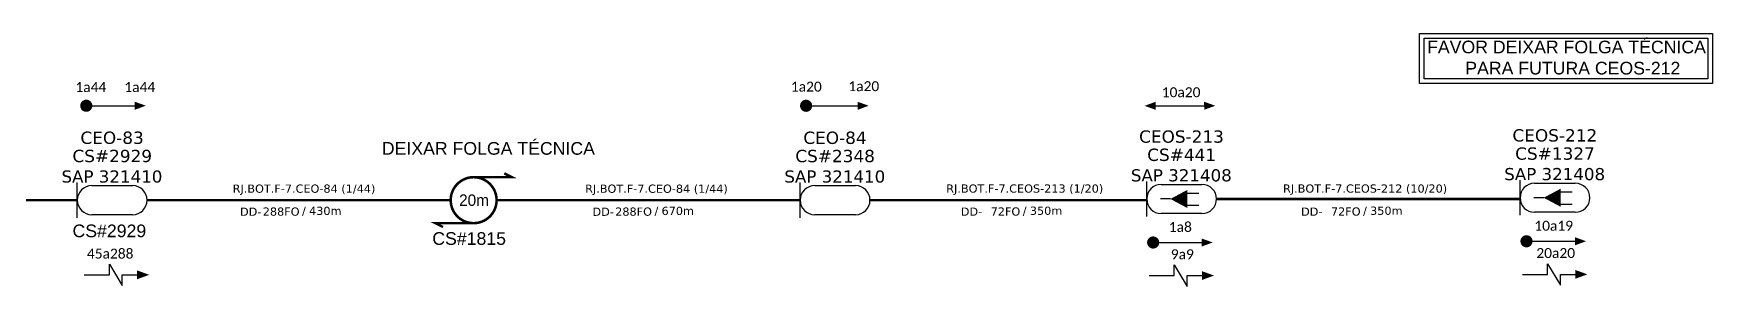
# Model space of a CAD drawing. Header units: millimetres. Extents: x 5914 to 7150, y -604 to 369.
# Drawn here: x 6588 to 7150, y 221 to 305 of the extents above; entities that cross this region are included whole.
import ezdxf
from ezdxf.enums import TextEntityAlignment as Align

# ---------------------------------------------------------------- set-up
doc = ezdxf.new("R2010")
doc.units = ezdxf.units.MM
for name, color, linetype in [('20.4-CEOS', 1, 'Continuous'), ('20.5-CABO AÉREO', 1, 'Continuous'), ('CEO', 1, 'Continuous'), ('SETA', 7, 'Continuous')]:
    doc.layers.add(name, color=color, linetype=linetype)
doc.layers.add('40.1-ETIQUETAS', color=1, linetype='Continuous', lineweight=20)
doc.styles.add('ARIAL', font='arial.ttf')
doc.styles.add('siredit', font='verdana.ttf')

# ---------------------------------------------------------------- blocks, each defined once
blk = doc.blocks.new('ETIQUETA_RS5F')
at = {"layer": '40.1-ETIQUETAS', "color": 0, "style": 'siredit'}
blk.add_text('/', height=1.5, dxfattribs=at).set_placement((1.55, -1.95), align=Align.MIDDLE_RIGHT)
for tag, p in [('ETIQUETA_R_PRIMARIA', (1.18, 4.1)), ('ETIQUETA_R_SECUNDARIA', (1.18, 2.1)), ('F_ATIVAS/F_MORTAS', (1.11, -4.24))]:
    blk.add_attdef(tag, text='', height=1.5, dxfattribs=at).set_placement(p, align=Align.MIDDLE_CENTER)
for tag, p in [('TIPO_CABO', (-6.62, -2.12)), ('CAP_CABO', (0.37, -2.09))]:
    blk.add_attdef(tag, text='', height=1.5, dxfattribs=at).set_placement(p, align=Align.MIDDLE_RIGHT)
blk.add_attdef('METROS', text='', height=1.5, dxfattribs=at).set_placement((2.11, -1.95), align=Align.MIDDLE_LEFT)
for tag, p in [('FUSÃO_1', (0.82, -8.39)), ('FUSÃO_2', (0.82, -10.6)), ('FUSÃO_3', (0.82, -12.93)), ('FUSÃO_4', (0.82, -15.14)), ('FUSÃO_5', (0.82, -17.16))]:
    blk.add_attdef(tag, text='', height=1.5, dxfattribs=at).set_placement(p, align=Align.CENTER)

msp = doc.modelspace()

# ---------------------------------------------------------------- linework, layer by layer
at = {"color": 3, "ltscale": 9e-07}
for points in [[(7051.9, 305.11), (7149.96, 305.11), (7149.96, 288.42), (7051.9, 288.42)], [(7053.47, 303.55), (7148.4, 303.55), (7148.4, 289.99), (7053.47, 289.99)]]:
    msp.add_lwpolyline(points, close=True, dxfattribs=at)
at = {"color": 7, "const_width": 2.03}
for points in [[(6604.71, 280.98, 1), (6606.74, 280.99, 1)], [(6845.62, 280.97, 1), (6847.65, 280.98, 1)], [(6961.77, 235.26, 1), (6963.8, 235.27, 1)], [(7086.72, 235.67, 1), (7088.75, 235.68, 1)]]:
    msp.add_lwpolyline(points, format="xyb", close=True, dxfattribs=at)
at = {"color": 7}
for points in [[(6605.72, 280.99), (6621.94, 280.99)], [(6847.65, 280.98), (6863.87, 280.98)], [(6963.64, 280.98), (6979.86, 280.98)], [(6962.78, 235.26), (6979, 235.26)], [(7087.73, 235.67), (7103.95, 235.67)], [(6613.47, 224.43), (6613.47, 228.03), (6617.77, 220.85), (6617.77, 224.43)], [(6969.84, 224.18), (6969.84, 227.77), (6974.13, 220.59), (6974.13, 224.18)], [(7094.79, 224.58), (7094.79, 228.18), (7099.08, 221), (7099.09, 224.58)]]:
    msp.add_lwpolyline(points, dxfattribs=at)
at = {"color": 1, "const_width": 0.8}
for points in [[(6735.37, 257.1), (6748.17, 257.1), (6745.61, 258.38)], [(6735.37, 241.73), (6722.57, 241.73), (6725.13, 240.45)]]:
    msp.add_lwpolyline(points, dxfattribs=at)
at = {"color": 1, "const_width": 0.853}
msp.add_lwpolyline([(6735.37, 257.1, 1.000012), (6735.37, 241.73, 0.999978)], format="xyb", close=True, dxfattribs=at)
at = {"layer": '20.4-CEOS', "color": 1}
for p, q in [((6607.59, 254.29), (6621.23, 254.29)), ((6849.51, 254.28), (6863.16, 254.28)), ((6621.23, 244.56), (6607.59, 244.56)), ((6863.16, 244.55), (6849.51, 244.55))]:
    msp.add_line(p, q, dxfattribs=at)
at = {"layer": '20.4-CEOS', "color": 8}
for p, q in [((6965.49, 254.69), (6979.13, 254.69)), ((7090.44, 255.09), (7104.08, 255.09)), ((6979.13, 244.96), (6965.49, 244.96)), ((7104.08, 245.37), (7090.44, 245.37))]:
    msp.add_line(p, q, dxfattribs=at)
at = {"layer": '20.4-CEOS', "color": 1}
for points in [[(6602.72, 243.56), (6602.72, 255.29)], [(6844.65, 243.55), (6844.65, 255.28)]]:
    msp.add_lwpolyline(points, dxfattribs=at)
at = {"layer": '20.4-CEOS', "color": 8}
for points in [[(6960.62, 243.96), (6960.62, 255.69)], [(7085.57, 244.37), (7085.57, 256.09)], [(6968.54, 249.82), (6965.26, 249.82)], [(6973.92, 251.75), (6978.06, 251.75)], [(6973.92, 247.71), (6978.06, 247.71)], [(7093.49, 250.23), (7090.21, 250.23)], [(7098.87, 252.16), (7103.02, 252.16)], [(7098.87, 248.11), (7103.02, 248.11)]]:
    msp.add_lwpolyline(points, dxfattribs=at)
for points in [[(7093.49, 250.23, 0, 6, 0), (7099.12, 250.23, 6, 6, 0)], [(6968.54, 249.82, 0, 6, 0), (6974.17, 249.82, 6, 6, 0)]]:
    msp.add_lwpolyline(points, format="xyseb", dxfattribs=at)
at = {"layer": '20.4-CEOS', "color": 1}
for centre, start, end in [((6607.59, 249.43), 90, 270), ((6621.23, 249.43), 270, 90), ((6849.51, 249.42), 90, 270), ((6863.16, 249.42), 270, 90)]:
    msp.add_arc(centre, 4.86, start, end, dxfattribs=at)
at = {"layer": '20.4-CEOS', "color": 8}
for centre, start, end in [((6965.49, 249.82), 90, 270), ((6979.13, 249.82), 270, 90), ((7090.44, 250.23), 90, 270), ((7104.08, 250.23), 270, 90)]:
    msp.add_arc(centre, 4.86, start, end, dxfattribs=at)
at = {"layer": '20.5-CABO AÉREO', "color": 1, "ltscale": 8, "const_width": 0.813}
for points in [[(6501.12, 249.43), (6602.72, 249.43)], [(6626.09, 249.43), (6727.69, 249.43)], [(6743.05, 249.42), (6844.65, 249.42)], [(6868.02, 249.42), (6960.64, 249.42)], [(6983.99, 249.82), (7085.59, 249.82)]]:
    msp.add_lwpolyline(points, dxfattribs=at)
at = {"layer": 'SETA', "color": 7}
for points in [[(6605.04, 224.43), (6613.47, 224.43)], [(6617.77, 224.43), (6624.26, 224.43)], [(6961.41, 224.18), (6969.84, 224.18)], [(6974.13, 224.18), (6980.62, 224.18)], [(7086.36, 224.58), (7094.79, 224.58)], [(7099.09, 224.58), (7105.57, 224.58)]]:
    msp.add_lwpolyline(points, dxfattribs=at)
for points in [[(6621.93, 282.34), (6625.66, 281.01), (6621.95, 279.63)], [(6863.86, 282.33), (6867.59, 281), (6863.88, 279.62)], [(6963.65, 279.62), (6959.92, 280.96), (6963.64, 282.33)], [(6979.85, 282.33), (6983.58, 281), (6979.87, 279.62)], [(6978.99, 236.62), (6982.72, 235.28), (6979.01, 233.91)], [(7103.94, 237.03), (7107.67, 235.69), (7103.96, 234.32)], [(6622.71, 225.95), (6626.81, 224.46), (6622.71, 222.97)], [(6979.08, 225.7), (6983.17, 224.21), (6979.08, 222.72)], [(7104.03, 226.1), (7108.13, 224.61), (7104.03, 223.12)]]:
    msp.add_solid(points, dxfattribs=at)

# ---------------------------------------------------------------- block references
at = {"layer": '40.1-ETIQUETAS', "color": 7}
ref = msp.add_blockref('ETIQUETA_RS5F', (6676.37, 249.43), dxfattribs=dict(at, xscale=1.828800000000012, yscale=1.828800000000012, zscale=1.828800000000012))
ref.add_attrib('ETIQUETA_R_SECUNDARIA', 'RJ.BOT.F-7.CEO-84 (1/44)', dxfattribs={"color": 0, "height": 2.7432, "style": 'siredit'}).set_placement((6678.59, 253.28), align=Align.MIDDLE_CENTER)
ref.add_attrib('TIPO_CABO', 'DD-', dxfattribs={"color": 0, "height": 2.743, "style": 'siredit'}).set_placement((6664.33, 245.56), align=Align.MIDDLE_RIGHT)
ref.add_attrib('CAP_CABO', '288FO', dxfattribs={"color": 0, "height": 2.743, "style": 'siredit'}).set_placement((6677.1, 245.6), align=Align.MIDDLE_RIGHT)
ref.add_attrib('METROS', '430m', dxfattribs={"color": 0, "height": 2.743, "style": 'siredit'}).set_placement((6680.29, 245.85), align=Align.MIDDLE_LEFT)
ref = msp.add_blockref('ETIQUETA_RS5F', (6794.33, 249.41), dxfattribs=dict(at, xscale=1.828800000000012, yscale=1.828800000000012, zscale=1.828800000000012))
ref.add_attrib('ETIQUETA_R_SECUNDARIA', 'RJ.BOT.F-7.CEO-84 (1/44)', dxfattribs={"color": 0, "height": 2.7432, "style": 'siredit'}).set_placement((6796.55, 253.26), align=Align.MIDDLE_CENTER)
ref.add_attrib('TIPO_CABO', 'DD-', dxfattribs={"color": 0, "height": 2.743, "style": 'siredit'}).set_placement((6782.29, 245.55), align=Align.MIDDLE_RIGHT)
ref.add_attrib('CAP_CABO', '288FO', dxfattribs={"color": 0, "height": 2.743, "style": 'siredit'}).set_placement((6795.05, 245.59), align=Align.MIDDLE_RIGHT)
ref.add_attrib('METROS', '670m', dxfattribs={"color": 0, "height": 2.743, "style": 'siredit'}).set_placement((6798.25, 245.84), align=Align.MIDDLE_LEFT)
ref = msp.add_blockref('ETIQUETA_RS5F', (6917.59, 249.46), dxfattribs=dict(at, xscale=1.828800000000012, yscale=1.828800000000012, zscale=1.828800000000012))
ref.add_attrib('ETIQUETA_R_SECUNDARIA', 'RJ.BOT.F-7.CEOS-213 (1/20)', dxfattribs={"color": 0, "height": 2.7432, "style": 'siredit'}).set_placement((6919.81, 253.31), align=Align.MIDDLE_CENTER)
ref.add_attrib('TIPO_CABO', 'DD-', dxfattribs={"color": 0, "height": 2.743, "style": 'siredit'}).set_placement((6905.55, 245.59), align=Align.MIDDLE_RIGHT)
ref.add_attrib('CAP_CABO', '72FO', dxfattribs={"color": 0, "height": 2.743, "style": 'siredit'}).set_placement((6918.32, 245.63), align=Align.MIDDLE_RIGHT)
ref.add_attrib('METROS', '350m', dxfattribs={"color": 0, "height": 2.743, "style": 'siredit'}).set_placement((6921.51, 245.89), align=Align.MIDDLE_LEFT)
ref = msp.add_blockref('ETIQUETA_RS5F', (7031.49, 249.46), dxfattribs=dict(at, xscale=1.828800000000012, yscale=1.828800000000012, zscale=1.828800000000012))
ref.add_attrib('ETIQUETA_R_SECUNDARIA', 'RJ.BOT.F-7.CEOS-212 (10/20)', dxfattribs={"color": 0, "height": 2.7432, "style": 'siredit'}).set_placement((7033.71, 253.31), align=Align.MIDDLE_CENTER)
ref.add_attrib('TIPO_CABO', 'DD-', dxfattribs={"color": 0, "height": 2.743, "style": 'siredit'}).set_placement((7019.44, 245.59), align=Align.MIDDLE_RIGHT)
ref.add_attrib('CAP_CABO', '72FO', dxfattribs={"color": 0, "height": 2.743, "style": 'siredit'}).set_placement((7032.21, 245.63), align=Align.MIDDLE_RIGHT)
ref.add_attrib('METROS', '350m', dxfattribs={"color": 0, "height": 2.743, "style": 'siredit'}).set_placement((7035.4, 245.89), align=Align.MIDDLE_LEFT)

# ---------------------------------------------------------------- texts
at = {"color": 7, "style": 'ARIAL'}
for s, height, p in [('FAVOR DEIXAR FOLGA TÉCNICA', 4.2336, (7054.47, 298.53)), ('PARA FUTURA CEOS-212', 4.2336, (7067.26, 291.46)), ('DEIXAR FOLGA TÉCNICA', 4.2336, (6704.65, 264.62)), ('CS#2929', 4.234, (6601.12, 237.04)), ('CS#1815', 4.234, (6721.53, 234.48))]:
    msp.add_text(s, height=height, rotation=359.9867, dxfattribs=at).set_placement(p)
at = {"color": 7}
msp.add_text('20m', height=3.84, dxfattribs=at).set_placement((6730.5, 247.5))
at = {"layer": '20.4-CEOS', "color": 7, "style": 'siredit'}
for s, height, p in [('CS#2929', 4.12, (6614.42, 264.2)), ('CS#2348', 4.12, (6856.35, 264.18)), ('CS#441', 4.12, (6972.32, 264.59)), ('CS#1327', 4.12, (7097.27, 265)), ('SAP 321410', 4.064, (6614.31, 257.34)), ('SAP 321410', 4.064, (6856.24, 257.33)), ('SAP 321408', 4.064, (6972.22, 257.73)), ('SAP 321408', 4.064, (7097.17, 258.14))]:
    msp.add_text(s, height=height, dxfattribs=at).set_placement(p, align=Align.MIDDLE_CENTER)
at = {"layer": '40.1-ETIQUETAS', "color": 7, "char_height": 3.3182, "width": 56.682, "attachment_point": 5, "style": 'ARIAL'}
for s, insert in [('{\\fCalibri|b0|i0|c0|p34;1a44}', (6607.25, 287.22)), ('{\\fCalibri|b0|i0|c0|p34;1a44}', (6623.62, 287.22)), ('\\fCalibri|b0|i0|c0|p34;1a20', (6846.71, 287.37)), ('\\fCalibri|b0|i0|c0|p34;1a20', (6865.94, 287.51)), ('{\\fCalibri|b0|i0|c0|p34;10a20}', (6972.15, 285.49)), ('{\\fCalibri|b0|i0|c0|p34;1a8}', (6971.88, 240.45)), ('{\\fCalibri|b0|i0|c0|p34;10a19}', (7096.83, 240.85)), ('{\\fCalibri|b0|i0|c0|p34;45a288}', (6613.73, 231.53)), ('{\\fCalibri|b0|i0|c0|p34;9a9}', (6972.56, 231.31)), ('{\\fCalibri|b0|i0|c0|p34;20a20}', (7097.51, 231.72))]:
    msp.add_mtext(s, dxfattribs=dict(at, insert=insert))
at = {"layer": 'CEO', "color": 7, "style": 'siredit'}
for s, p in [('CEO-83', (6614.37, 270.29)), ('CEO-84', (6856.3, 270.28)), ('CEOS-213', (6972.27, 270.69)), ('CEOS-212', (7097.22, 271.09))]:
    msp.add_text(s, height=4.12, dxfattribs=at).set_placement(p, align=Align.MIDDLE_CENTER)

doc.saveas('drawing.dxf')
